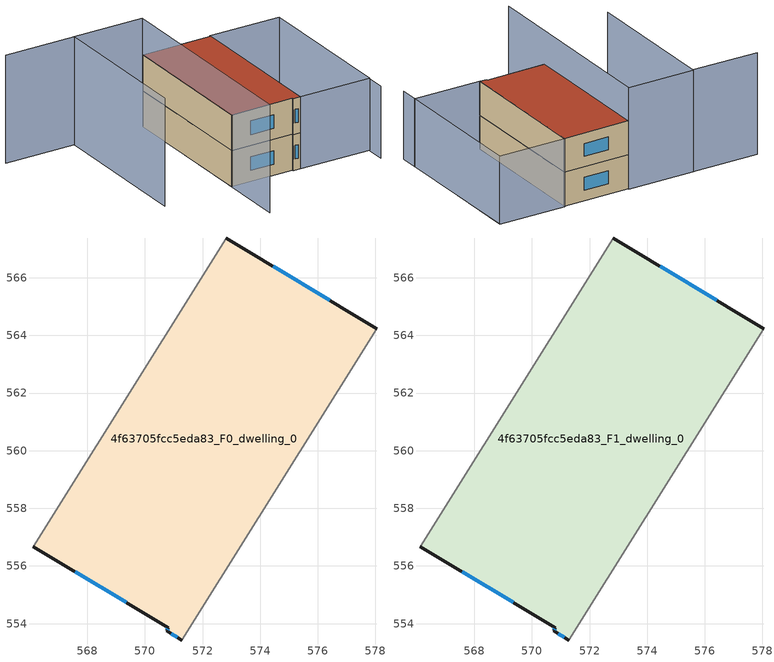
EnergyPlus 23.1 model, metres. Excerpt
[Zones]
4f63705fcc5eda83_F0_dwelling_0
 floor ground (EU_floor_Construction): 578.05,564.24 571.29,553.43 570.75,553.75 570.81,553.86 566.12,556.67 572.82,567.38 z0
 wall outside (EU_wall_Construction): 566.12,556.67 570.81,553.86 570.75,553.75 571.29,553.43 / 578.05,564.24 572.82,567.38 z0:3
 wall adiabatic (EU_wall_Construction): 571.29,553.43 578.05,564.24 / 572.82,567.38 566.12,556.67 z0:3
 window (EU_Window_Construction): 570.92,553.65 571.12,553.53 / 570.79,553.82 570.77,553.79 / 567.58,555.8 569.35,554.73 / 576.42,565.22 574.45,566.4 z0.93:2.07
4f63705fcc5eda83_F1_dwelling_0
 floor to 4f63705fcc5eda83_F0_dwelling_0 (EU_floor_Construction): 578.05,564.24 571.29,553.43 570.75,553.75 570.81,553.86 566.12,556.67 572.82,567.38 z3
 wall outside (EU_wall_Construction): 566.12,556.67 570.81,553.86 570.75,553.75 571.29,553.43 / 578.05,564.24 572.82,567.38 z3:6
 wall adiabatic (EU_wall_Construction): 571.29,553.43 578.05,564.24 / 572.82,567.38 566.12,556.67 z3:6
 window (EU_Window_Construction): 570.92,553.65 571.12,553.53 / 570.79,553.82 570.77,553.79 / 567.58,555.8 569.35,554.73 / 576.42,565.22 574.45,566.4 z3.93:5.07
 roof outside (EU_roof_Construction): 571.29,553.43 578.05,564.24 572.82,567.38 566.12,556.67 570.81,553.86 570.75,553.75 z6
shading: 562.5,573.87 567.67,570.64 / 567.67,570.64 560.86,559.76 / 567.71,570.71 572.88,567.47 / 572.88,567.47 563.24,552.07 z0:9; 575.65,548.77 583.32,561.03 / 583.33,561.05 576.51,550.15 / 576.51,550.15 571.28,553.42 / 571.28,553.42 578.1,564.32 / 578.1,564.32 583.33,561.05 z0:6
[Building]
EU S2 Campaign: North Axis=0; Terrain=City; Solar Distribution=FullExterior
[Site:Location]
Montreal-Trudeau.Intl.AP: Latitude=45.4667; Longitude=-73.75; Time Zone=-5; Elevation=36
[SizingPeriod:WeatherFileDays]
AnnualSizingPeriod: Begin Month=1; Begin Day of Month=1; End Month=12; End Day of Month=31; Day of Week for Start Day=Monday; Use Weather File Daylight Saving Period=No; Use Weather File Rain and Snow Indicators=No
[MATERIAL]
EU_InternalMass_Material: Roughness=MediumRough; Thickness=0.1; Conductivity=1; Density=1800; Specific Heat=900; Thermal Absorptance=0.9; Solar Absorptance=0.7; Visible Absorptance=0.7
[MATERIAL:NOMASS] Roughness=MediumRough; Thermal Absorptance=0.9; Solar Absorptance=0.7; Visible Absorptance=0.7
Name | Thermal Resistance
EU_wall_NoMass; EU_floor_NoMass | 1.51479
EU_roof_NoMass | 2.84114
[WINDOWMATERIAL:SIMPLEGLAZINGSYSTEM]
EU_Window_SimpleGlazing: UFactor=3.53504; Solar Heat Gain Coefficient=0.8; Visible Transmittance=0.8
[CONSTRUCTION]
EU_wall_Construction: EU_wall_NoMass
EU_roof_Construction: EU_roof_NoMass
EU_floor_Construction: EU_floor_NoMass
EU_Window_Construction: EU_Window_SimpleGlazing
EU_InternalMass_Construction: EU_InternalMass_Material
[ZONE] Type=1; Multiplier=1; Ceiling Height=autocalculate; Floor Area=autocalculate; Part of Total Floor Area=Yes
Name | Volume
4f63705fcc5eda83_F0_dwelling_0 | 231.283
4f63705fcc5eda83_F1_dwelling_0 | 231.282
[INTERNALMASS] Construction=EU_InternalMass_Construction; Surface Area=77.0942
Name | Zone or ZoneList
4f63705fcc5eda83_F0_dwelling_0_EU_InternalMass | 4f63705fcc5eda83_F0_dwelling_0
4f63705fcc5eda83_F1_dwelling_0_EU_InternalMass | 4f63705fcc5eda83_F1_dwelling_0
[OTHEREQUIPMENT] Fuel Type=Electricity; Design Level Calculation Method=Watts/Area; Power per Zone Floor Area=1; Fraction Latent=0; Fraction Radiant=0; Fraction Lost=0; Carbon Dioxide Generation Rate=0; EndUse Subcategory=EU_Step8_InternalGains
Name | Zone or ZoneList or Space or SpaceList | Schedule
EU_Step8_InternalGain_4f63705fcc5eda83_F0_dwelling_0_f000 | 4f63705fcc5eda83_F0_dwelling_0 | EU_Step8_GainSchedule_4f63705fcc5eda83_F0_dwelling_0_f000
EU_Step8_InternalGain_4f63705fcc5eda83_F1_dwelling_0_f000 | 4f63705fcc5eda83_F1_dwelling_0 | EU_Step8_GainSchedule_4f63705fcc5eda83_F1_dwelling_0_f000
[ZONEVENTILATION:DESIGNFLOWRATE] Schedule=EU_AlwaysOn; Design Flow Rate Calculation Method=AirChanges/Hour; Air Changes per Hour=0.775154; Ventilation Type=Natural; Fan Pressure Rise=0; Fan Total Efficiency=1; Constant Term Coefficient=1; Temperature Term Coefficient=0; Velocity Term Coefficient=0; Velocity Squared Term Coefficient=0; Minimum Indoor Temperature=-100; Maximum Indoor Temperature=100; Delta Temperature=-100; Minimum Outdoor Temperature=-100; Maximum Outdoor Temperature=100; Maximum Wind Speed=40
Name | Zone or ZoneList or Space or SpaceList
EU_ConstantAir_4f63705fcc5eda83_F0_dwelling_0 | 4f63705fcc5eda83_F0_dwelling_0
EU_ConstantAir_4f63705fcc5eda83_F1_dwelling_0 | 4f63705fcc5eda83_F1_dwelling_0
[HVACTEMPLATE:THERMOSTAT] Constant Heating Setpoint=20; Constant Cooling Setpoint=50
EU_HeatOnly_4f63705fcc5eda83_F0_dwelling_0; EU_HeatOnly_4f63705fcc5eda83_F1_dwelling_0
[HVACTEMPLATE:ZONE:IDEALLOADSAIRSYSTEM] System Availability Schedule=EU_AlwaysOn; Maximum Heating Supply Air Temperature=50; Minimum Cooling Supply Air Temperature=13; Maximum Heating Supply Air Humidity Ratio=0.0156; Minimum Cooling Supply Air Humidity Ratio=0.0077; Heating Limit=NoLimit; Cooling Limit=NoLimit; Heating Availability Schedule=EU_AlwaysOn; Cooling Availability Schedule=EU_CoolingOff; Dehumidification Control Type=ConstantSensibleHeatRatio; Cooling Sensible Heat Ratio=0.7; Dehumidification Setpoint=60; Humidification Control Type=None; Humidification Setpoint=30; Outdoor Air Method=None; Outdoor Air Flow Rate per Person=0.00944; Outdoor Air Flow Rate per Zone Floor Area=0; Outdoor Air Flow Rate per Zone=0; Demand Controlled Ventilation Type=None; Outdoor Air Economizer Type=NoEconomizer; Heat Recovery Type=None; Sensible Heat Recovery Effectiveness=0.7; Latent Heat Recovery Effectiveness=0.65
Name | Template Thermostat
4f63705fcc5eda83_F0_dwelling_0 | EU_HeatOnly_4f63705fcc5eda83_F0_dwelling_0
4f63705fcc5eda83_F1_dwelling_0 | EU_HeatOnly_4f63705fcc5eda83_F1_dwelling_0
[SIZING:ZONE] Zone Cooling Design Supply Air Temperature Input Method=SupplyAirTemperature; Zone Cooling Design Supply Air Temperature=13; Zone Heating Design Supply Air Temperature Input Method=SupplyAirTemperature; Zone Heating Design Supply Air Temperature=50; Zone Cooling Design Supply Air Humidity Ratio=0.008; Zone Heating Design Supply Air Humidity Ratio=0.008; Cooling Design Air Flow Method=DesignDay; Cooling Design Air Flow Rate=0; Cooling Minimum Air Flow per Zone Floor Area=0.000762; Cooling Minimum Air Flow=0; Cooling Minimum Air Flow Fraction=0.2; Heating Design Air Flow Method=DesignDay; Heating Design Air Flow Rate=0; Heating Maximum Air Flow per Zone Floor Area=0.002032; Heating Maximum Air Flow=0.141576; Heating Maximum Air Flow Fraction=0.3; Account for Dedicated Outdoor Air System=No; Dedicated Outdoor Air System Control Strategy=NeutralSupplyAir; Dedicated Outdoor Air Low Setpoint Temperature for Design=autosize; Dedicated Outdoor Air High Setpoint Temperature for Design=autosize; Zone Load Sizing Method=Sensible Load Only No Latent Load; Zone Latent Cooling Design Supply Air Humidity Ratio Input Method=HumidityRatioDifference; Zone Cooling Design Supply Air Humidity Ratio Difference=0.005; Zone Latent Heating Design Supply Air Humidity Ratio Input Method=HumidityRatioDifference; Zone Humidification Design Supply Air Humidity Ratio Difference=0.005
4f63705fcc5eda83_F0_dwelling_0; 4f63705fcc5eda83_F1_dwelling_0
[SCHEDULE:CONSTANT]
Name | Hourly Value
EU_AlwaysOn | 1
EU_CoolingOff | 0
[SCHEDULE:FILE] Column Number=1; Rows to Skip at Top=0; Number of Hours of Data=8760; Column Separator=Comma; Interpolate to Timestep=No; Minutes per Item=60; Adjust Schedule for Daylight Savings=Yes
Name | File
EU_Step8_GainSchedule_4f63705fcc5eda83_F0_dwelling_0_f000 | ../../schedules/4f63705fcc5eda83/4f63705fcc5eda83_F0_dwelling_0_f000_gain.csv
EU_Step8_GainSchedule_4f63705fcc5eda83_F1_dwelling_0_f000 | ../../schedules/4f63705fcc5eda83/4f63705fcc5eda83_F1_dwelling_0_f000_gain.csv
